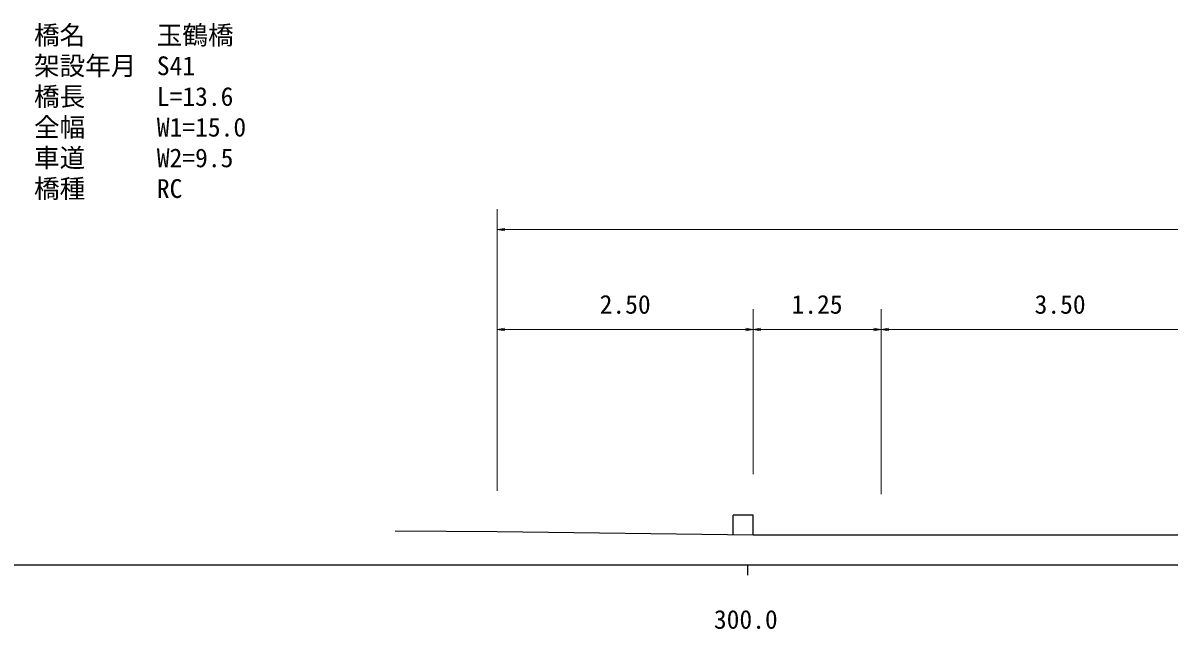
# Model space of a CAD drawing. Units: millimetres at full size, sheet at 1:1000, with parts at other scales. Extents: x 40000 to 680000, y 20000 to 380000.
# Drawn here: x 297210 to 409203, y 198715 to 257963 of the extents above; entities that cross this region are included whole.
import ezdxf
from ezdxf.enums import TextEntityAlignment as Align

# ---------------------------------------------------------------- set-up
doc = ezdxf.new("R2010")
doc.units = ezdxf.units.MM
doc.header["$LTSCALE"] = 1000
for name, color, linetype, lineweight in [('M-BGD', 7, 'Continuous', 25), ('M-STR-HTXT', 7, 'Continuous', 13), ('M-TTL-BAND', 7, 'Continuous', 25)]:
    doc.layers.add(name, color=color, linetype=linetype, lineweight=lineweight)
doc.styles.add('ＭＳ ゴシック', font='')
doc.styles.get('ＭＳ ゴシック').set_extended_font_data('MS Gothic')

# ---------------------------------------------------------------- blocks, each defined once
blk = doc.blocks.new('open_arrow')
at = {"color": 0, "linetype": 'Continuous', "lineweight": -2}
blk.add_lwpolyline([(7.5, 1.25), (0, 0), (7.5, -1.25)], dxfattribs=at)

msp = doc.modelspace()

# ---------------------------------------------------------------- linework, layer by layer
at = {"layer": 'M-BGD'}
for p, q in [((368556, 209850), (366603, 209850)), ((366603, 207925), (366603, 209850)), ((368556, 207898), (368556, 209850)), ((381056, 207898), (368556, 207898)), ((416056, 207898), (381056, 207898))]:
    msp.add_line(p, q, dxfattribs=at)
msp.add_lwpolyline([(368556, 207898), (343556, 208236), (333597, 208271)], dxfattribs=at)
at = {"layer": 'M-STR-HTXT'}
for p, q in [((343556, 212236), (343556, 239757)), ((343556, 237757), (493556, 237757)), ((368556, 213850), (368556, 229989)), ((381056, 211898), (381056, 229989)), ((343556, 227989), (368556, 227989)), ((368556, 227989), (381056, 227989)), ((381056, 227989), (416056, 227989))]:
    msp.add_line(p, q, dxfattribs=at)
at = {"layer": 'M-TTL-BAND'}
for p, q in [((40000, 205000), (579000, 205000)), ((368000, 205000), (368000, 204000))]:
    msp.add_line(p, q, dxfattribs=at)

# ---------------------------------------------------------------- block references
at = {"layer": 'M-STR-HTXT', "xscale": 100, "yscale": 100}
for p in [(343556, 237757), (343556, 227989), (368556, 227989), (381056, 227989)]:
    msp.add_blockref('open_arrow', p, dxfattribs=at)
at = {"layer": 'M-STR-HTXT', "xscale": 100, "yscale": 100, "rotation": 180}
for p in [(368556, 227989), (381056, 227989)]:
    msp.add_blockref('open_arrow', p, dxfattribs=at)

# ---------------------------------------------------------------- texts
at = {"layer": 'M-STR-HTXT', "style": 'ＭＳ ゴシック'}
for s, p in [('橋名', (298293, 255305)), ('玉鶴橋', (310293, 255305)), ('架設年月', (298293, 252305)), ('S41', (310293, 252305)), ('橋長', (298293, 249305)), ('L=13.6', (310293, 249305)), ('全幅', (298293, 246305)), ('W1=15.0', (310293, 246305)), ('車道', (298293, 243305)), ('W2=9.5', (310293, 243305)), ('橋種', (298293, 240305)), ('RC', (310293, 240305))]:
    msp.add_text(s, height=1833, dxfattribs=at).set_placement(p, align=Align.BOTTOM_LEFT)
for s, p in [('2.50', (356056, 228989)), ('1.25', (374806, 228989)), ('3.50', (398556, 228989))]:
    msp.add_text(s, height=1833, dxfattribs=at).set_placement(p, align=Align.BOTTOM_CENTER)
at = {"layer": 'M-TTL-BAND', "style": 'ＭＳ ゴシック'}
msp.add_text('300.0', height=1833, dxfattribs=at).set_placement((367844, 198195), align=Align.BOTTOM_CENTER)

doc.saveas('drawing.dxf')
